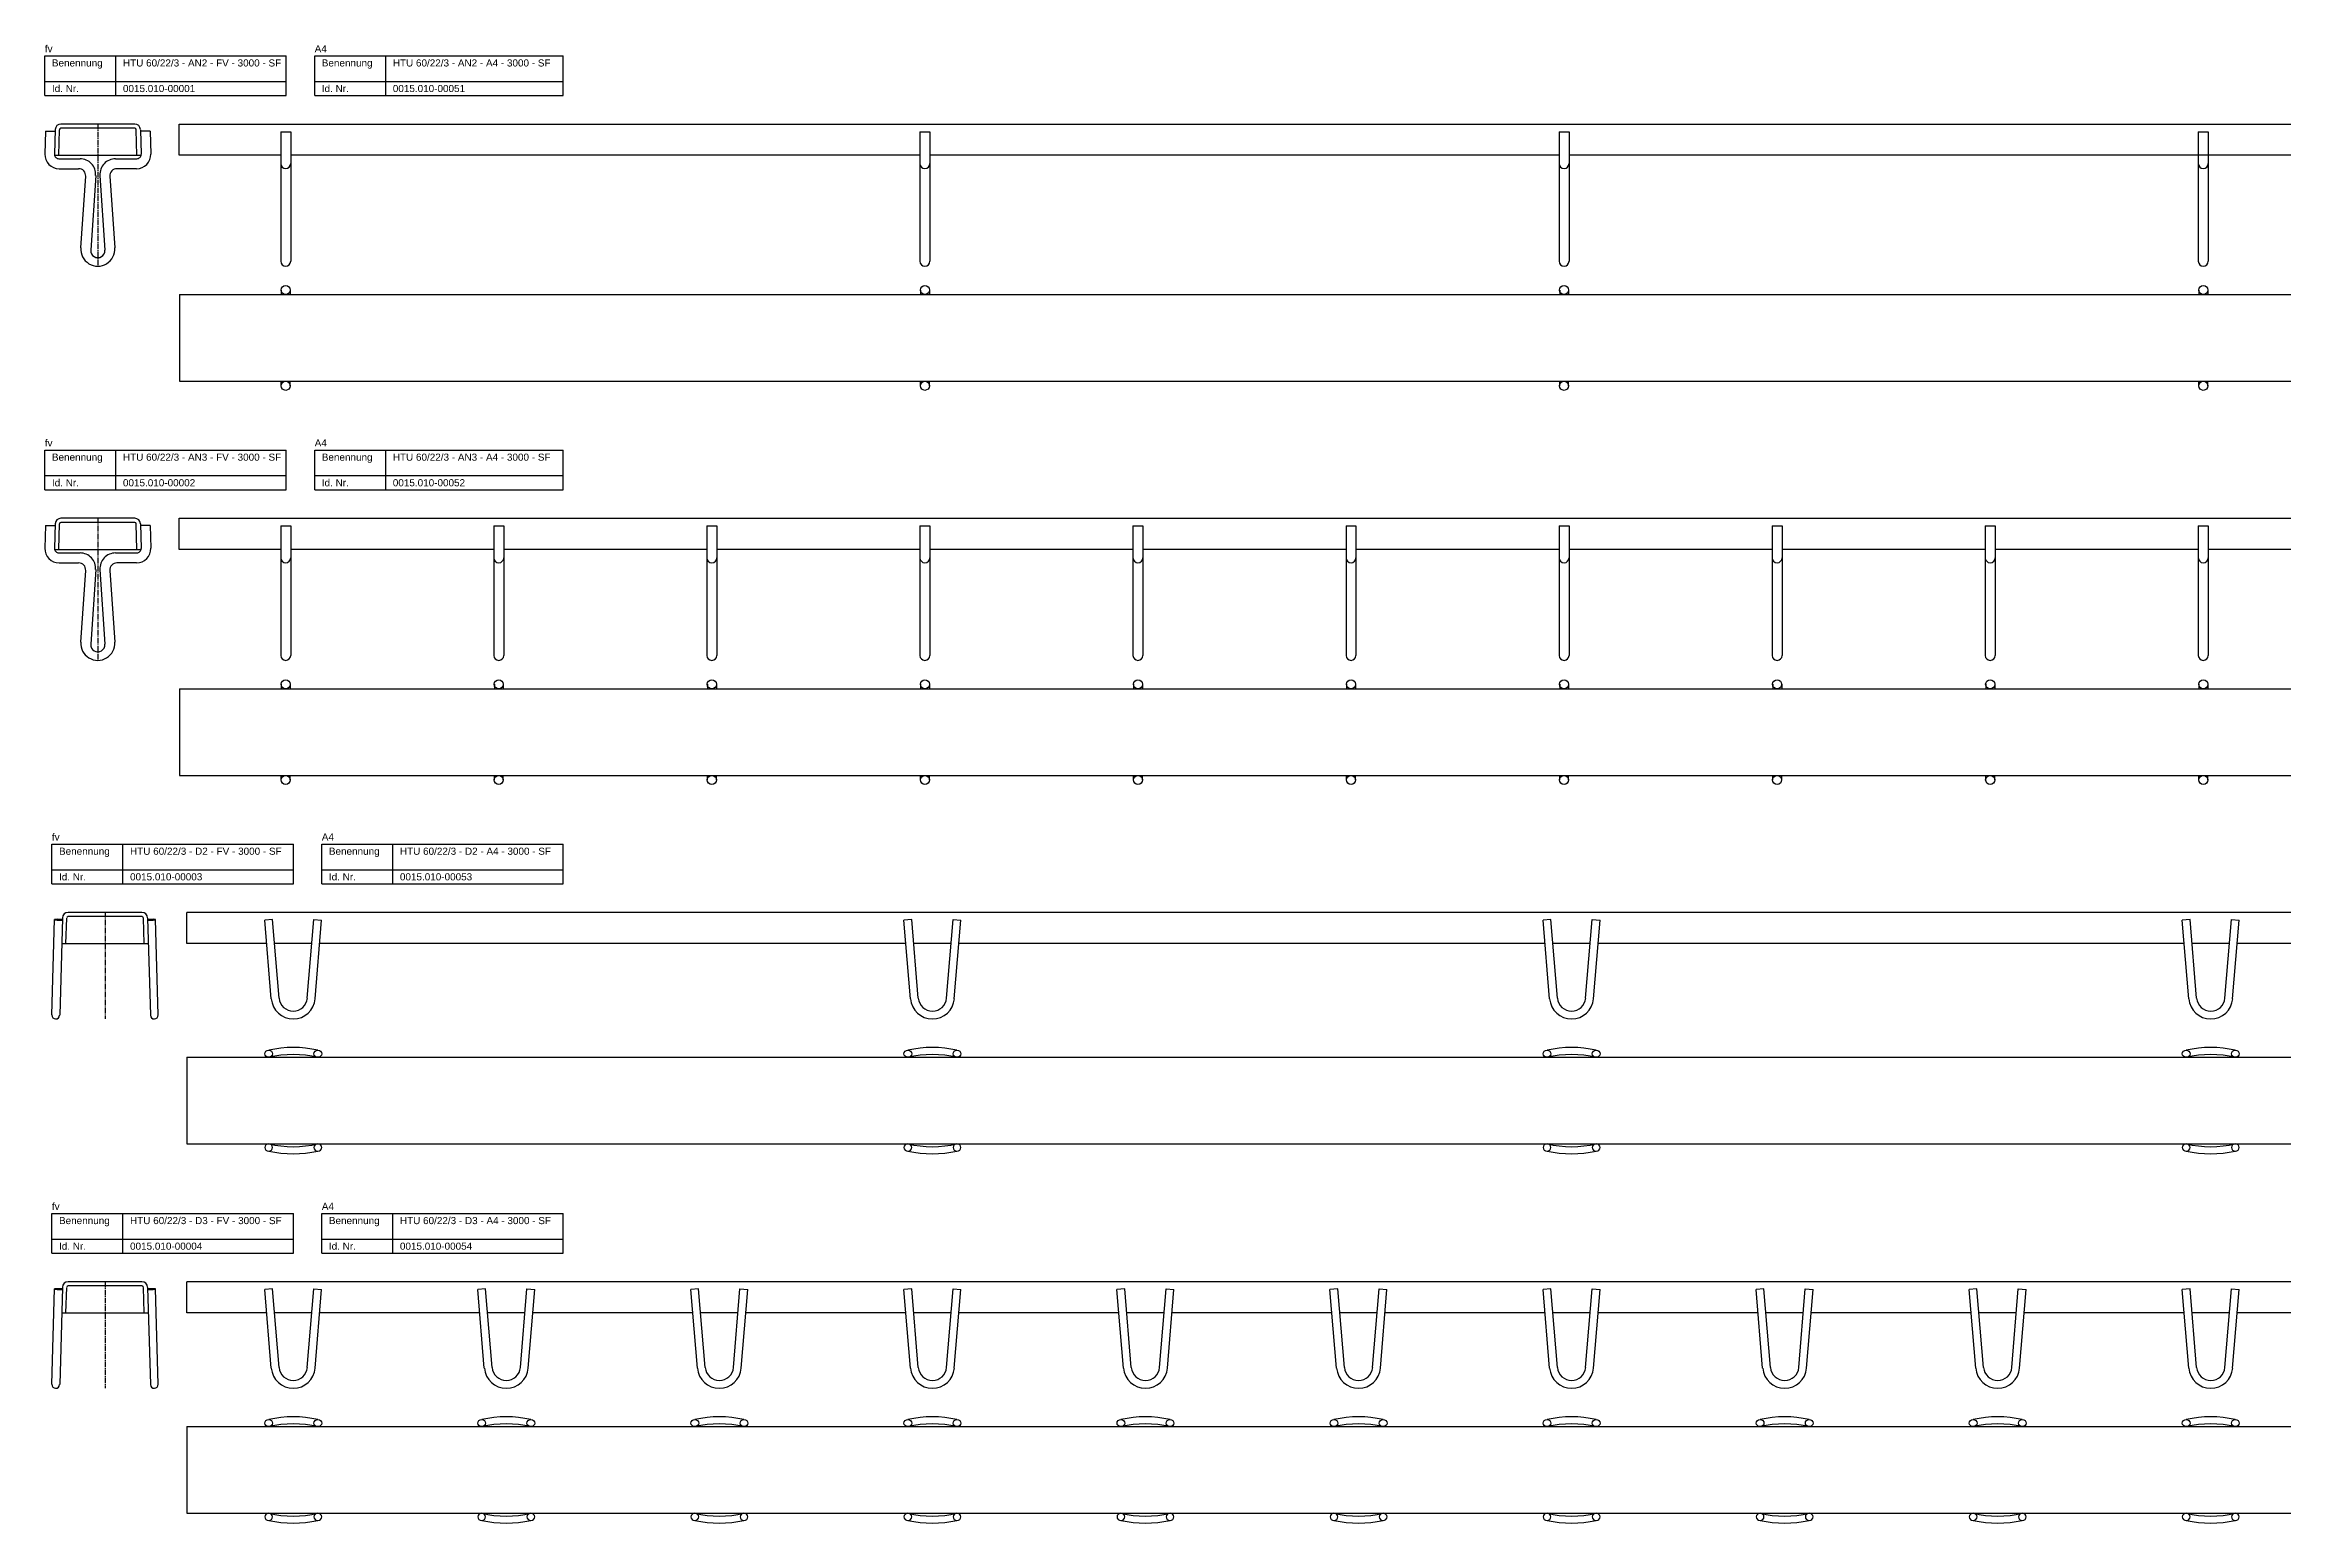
# Model space of a CAD drawing. Header units: millimetres. Extents: x 1054 to 4154, y 2386 to 3427.
# Drawn here: x 1054 to 2630, y 2386 to 3427 of the extents above; entities that cross this region are included whole.
import ezdxf

# ---------------------------------------------------------------- set-up
doc = ezdxf.new("R2010")
doc.units = ezdxf.units.MM
doc.header["$LTSCALE"] = 5
doc.linetypes.add('MITTE2', pattern=[1.125, 0.75, -0.125, 0.125, -0.125])
doc.layers.add('HALFEN', color=2, linetype='CONTINUOUS')
doc.styles.add('ARIAL50', font='ARIAL.TTF', dxfattribs={"height": 5})

msp = doc.modelspace()

# ---------------------------------------------------------------- linework, layer by layer
at = {"layer": 'HALFEN'}
for p, q in [((1054, 3418.8), (1224, 3418.8)), ((1054, 3390.8), (1054, 3418.8)), ((1104, 3390.8), (1104, 3418.8)), ((1224, 3390.8), (1224, 3418.8)), ((1244, 3418.8), (1419, 3418.8)), ((1244, 3390.8), (1244, 3418.8)), ((1294, 3390.8), (1294, 3418.8)), ((1419, 3390.8), (1419, 3418.8)), ((1054, 3400.8), (1224, 3400.8)), ((1054, 3390.8), (1224, 3390.8)), ((1244, 3400.8), (1419, 3400.8)), ((1244, 3390.8), (1419, 3390.8)), ((1054.4, 3365.8), (1054, 3349.7)), ((1054.4, 3365.8), (1061.4, 3365.8)), ((1061.3, 3366.9), (1060.8, 3349.5)), ((1063.8, 3348.8), (1064.3, 3366.8)), ((1117.3, 3370.8), (1065.3, 3370.8)), ((1117.3, 3367.8), (1065.3, 3367.8)), ((1118.8, 3348.8), (1118.3, 3366.8)), ((1128.2, 3365.8), (1121.2, 3365.8)), ((1121.3, 3366.8), (1121.8, 3349.5)), ((1128.2, 3365.8), (1128.6, 3349.7)), ((1148.6, 3348.8), (1148.6, 3370.8)), ((1148.6, 3370.8), (4148.6, 3370.8)), ((1220.1, 3365.4), (1220.1, 3274.3)), ((1220.1, 3365.4), (1227.1, 3365.4)), ((1227.1, 3365.4), (1227.1, 3274.3)), ((1670.1, 3365.4), (1670.1, 3274.3)), ((1670.1, 3365.4), (1677.1, 3365.4)), ((1677.1, 3365.4), (1677.1, 3274.3)), ((2120.1, 3365.4), (2120.1, 3274.3)), ((2120.1, 3365.4), (2127.1, 3365.4)), ((2127.1, 3365.4), (2127.1, 3274.3)), ((2570.1, 3365.4), (2570.1, 3274.3)), ((2570.1, 3365.4), (2577.1, 3365.4)), ((2577.1, 3365.4), (2577.1, 3274.3)), ((1060.9, 3348.8), (1063.8, 3348.8)), ((1063.8, 3346.4), (1078.8, 3346.4)), ((1103.8, 3346.4), (1118.8, 3346.4)), ((1118.8, 3348.8), (1121.7, 3348.8)), ((1220.1, 3348.8), (1148.6, 3348.8)), ((1670.1, 3348.8), (1227.1, 3348.8)), ((2120.1, 3348.8), (1677.1, 3348.8)), ((3170.1, 3348.8), (2127.1, 3348.8)), ((1064, 3339.4), (1077.8, 3339.4)), ((1079.3, 3283.6), (1082.8, 3334.1)), ((1089.8, 3334.7), (1086.3, 3282.1)), ((1092.8, 3334.7), (1096.3, 3282.1)), ((1099.8, 3334.1), (1103.3, 3283.6)), ((1118.6, 3339.4), (1104.8, 3339.4)), ((1148.9, 3250.8), (1148.9, 3189.8)), ((1148.9, 3250.8), (4148.9, 3250.8)), ((1220.5, 3254), (1220.5, 3250.8)), ((1226.8, 3254), (1226.8, 3250.8)), ((1670.5, 3254), (1670.5, 3250.8)), ((1676.8, 3254), (1676.8, 3250.8)), ((2120.5, 3254), (2120.5, 3250.8)), ((2126.8, 3254), (2126.8, 3250.8)), ((2570.5, 3254), (2570.5, 3250.8)), ((2576.8, 3254), (2576.8, 3250.8)), ((1148.9, 3189.8), (4148.9, 3189.8)), ((1220.5, 3186.6), (1220.5, 3189.8)), ((1226.8, 3186.6), (1226.8, 3189.8)), ((1670.5, 3186.6), (1670.5, 3189.8)), ((1676.8, 3186.6), (1676.8, 3189.8)), ((2120.5, 3186.6), (2120.5, 3189.8)), ((2126.8, 3186.6), (2126.8, 3189.8)), ((2570.5, 3186.6), (2570.5, 3189.8)), ((2576.8, 3186.6), (2576.8, 3189.8)), ((1054, 3141.4), (1224, 3141.4)), ((1054, 3113.4), (1054, 3141.4)), ((1104, 3113.4), (1104, 3141.4)), ((1224, 3113.4), (1224, 3141.4)), ((1244, 3141.4), (1419, 3141.4)), ((1244, 3113.4), (1244, 3141.4)), ((1294, 3113.4), (1294, 3141.4)), ((1419, 3113.4), (1419, 3141.4)), ((1054, 3123.4), (1224, 3123.4)), ((1244, 3123.4), (1419, 3123.4)), ((1054, 3113.4), (1224, 3113.4)), ((1244, 3113.4), (1419, 3113.4)), ((1061.3, 3089.6), (1060.8, 3072.1)), ((1063.8, 3071.4), (1064.3, 3089.5)), ((1117.3, 3093.4), (1065.3, 3093.4)), ((1117.3, 3090.4), (1065.3, 3090.4)), ((1118.8, 3071.4), (1118.3, 3089.5)), ((1121.3, 3089.4), (1121.8, 3072.1)), ((1148.6, 3093.4), (4148.6, 3093.4)), ((1148.6, 3071.4), (1148.6, 3093.4)), ((1054.4, 3088.4), (1054, 3072.3)), ((1054.4, 3088.4), (1061.4, 3088.4)), ((1128.2, 3088.4), (1121.2, 3088.4)), ((1128.2, 3088.4), (1128.6, 3072.3)), ((1220.1, 3088), (1220.1, 2996.9)), ((1220.1, 3088), (1227.1, 3088)), ((1227.1, 3088), (1227.1, 2996.9)), ((1370.1, 3088), (1370.1, 2996.9)), ((1370.1, 3088), (1377.1, 3088)), ((1377.1, 3088), (1377.1, 2996.9)), ((1520.1, 3088), (1520.1, 2996.9)), ((1520.1, 3088), (1527.1, 3088)), ((1527.1, 3088), (1527.1, 2996.9)), ((1670.1, 3088), (1670.1, 2996.9)), ((1670.1, 3088), (1677.1, 3088)), ((1677.1, 3088), (1677.1, 2996.9)), ((1820.1, 3088), (1820.1, 2996.9)), ((1820.1, 3088), (1827.1, 3088)), ((1827.1, 3088), (1827.1, 2996.9)), ((1970.1, 3088), (1970.1, 2996.9)), ((1970.1, 3088), (1977.1, 3088)), ((1977.1, 3088), (1977.1, 2996.9)), ((2120.1, 3088), (2120.1, 2996.9)), ((2120.1, 3088), (2127.1, 3088)), ((2127.1, 3088), (2127.1, 2996.9)), ((2270.1, 3088), (2270.1, 2996.9)), ((2270.1, 3088), (2277.1, 3088)), ((2277.1, 3088), (2277.1, 2996.9)), ((2420.1, 3088), (2420.1, 2996.9)), ((2420.1, 3088), (2427.1, 3088)), ((2427.1, 3088), (2427.1, 2996.9)), ((2570.1, 3088), (2570.1, 2996.9)), ((2570.1, 3088), (2577.1, 3088)), ((2577.1, 3088), (2577.1, 2996.9)), ((1060.9, 3071.4), (1063.8, 3071.4)), ((1063.8, 3069), (1078.8, 3069)), ((1064, 3062), (1077.8, 3062)), ((1103.8, 3069), (1118.8, 3069)), ((1118.6, 3062), (1104.8, 3062)), ((1118.8, 3071.4), (1121.7, 3071.4)), ((1220.1, 3071.4), (1148.6, 3071.4)), ((1370.1, 3071.4), (1227.1, 3071.4)), ((1520.1, 3071.4), (1377.1, 3071.4)), ((1670.1, 3071.4), (1527.1, 3071.4)), ((1820.1, 3071.4), (1677.1, 3071.4)), ((1970.1, 3071.4), (1827.1, 3071.4)), ((2120.1, 3071.4), (1977.1, 3071.4)), ((2270.1, 3071.4), (2127.1, 3071.4)), ((2420.1, 3071.4), (2277.1, 3071.4)), ((2570.1, 3071.4), (2427.1, 3071.4)), ((2720.1, 3071.4), (2577.1, 3071.4)), ((1079.3, 3006.3), (1082.8, 3056.7)), ((1089.8, 3057.3), (1086.3, 3004.8)), ((1092.8, 3057.3), (1096.3, 3004.8)), ((1099.8, 3056.7), (1103.3, 3006.3)), ((1148.9, 2973.4), (4148.9, 2973.4)), ((1148.9, 2973.4), (1148.9, 2912.4)), ((1220.5, 2976.6), (1220.5, 2973.4)), ((1226.8, 2976.6), (1226.8, 2973.4)), ((1370.5, 2976.6), (1370.5, 2973.4)), ((1376.8, 2976.6), (1376.8, 2973.4)), ((1520.5, 2976.6), (1520.5, 2973.4)), ((1526.8, 2976.6), (1526.8, 2973.4)), ((1670.5, 2976.6), (1670.5, 2973.4)), ((1676.8, 2976.6), (1676.8, 2973.4)), ((1820.5, 2976.6), (1820.5, 2973.4)), ((1826.8, 2976.6), (1826.8, 2973.4)), ((1970.5, 2976.6), (1970.5, 2973.4)), ((1976.8, 2976.6), (1976.8, 2973.4)), ((2120.5, 2976.6), (2120.5, 2973.4)), ((2126.8, 2976.6), (2126.8, 2973.4)), ((2270.5, 2976.6), (2270.5, 2973.4)), ((2276.8, 2976.6), (2276.8, 2973.4)), ((2420.5, 2976.6), (2420.5, 2973.4)), ((2426.8, 2976.6), (2426.8, 2973.4)), ((2570.5, 2976.6), (2570.5, 2973.4)), ((2576.8, 2976.6), (2576.8, 2973.4)), ((1148.9, 2912.4), (4148.9, 2912.4)), ((1220.5, 2909.3), (1220.5, 2912.4)), ((1226.8, 2909.3), (1226.8, 2912.4)), ((1370.5, 2909.3), (1370.5, 2912.4)), ((1376.8, 2909.3), (1376.8, 2912.4)), ((1520.5, 2909.3), (1520.5, 2912.4)), ((1526.8, 2909.3), (1526.8, 2912.4)), ((1670.5, 2909.3), (1670.5, 2912.4)), ((1676.8, 2909.3), (1676.8, 2912.4)), ((1820.5, 2909.3), (1820.5, 2912.4)), ((1826.8, 2909.3), (1826.8, 2912.4)), ((1970.5, 2909.3), (1970.5, 2912.4)), ((1976.8, 2909.3), (1976.8, 2912.4)), ((2120.5, 2909.3), (2120.5, 2912.4)), ((2126.8, 2909.3), (2126.8, 2912.4)), ((2270.5, 2909.3), (2270.5, 2912.4)), ((2276.8, 2909.3), (2276.8, 2912.4)), ((2420.5, 2909.3), (2420.5, 2912.4)), ((2426.8, 2909.3), (2426.8, 2912.4)), ((2570.5, 2909.3), (2570.5, 2912.4)), ((2576.8, 2909.3), (2576.8, 2912.4)), ((1059, 2864.1), (1229, 2864.1)), ((1059, 2836.1), (1059, 2864.1)), ((1109, 2836.1), (1109, 2864.1)), ((1229, 2836.1), (1229, 2864.1)), ((1249, 2864.1), (1419, 2864.1)), ((1249, 2836.1), (1249, 2864.1)), ((1299, 2836.1), (1299, 2864.1)), ((1419, 2836.1), (1419, 2864.1)), ((1059, 2846.1), (1229, 2846.1)), ((1249, 2846.1), (1419, 2846.1)), ((1059, 2836.1), (1229, 2836.1)), ((1249, 2836.1), (1419, 2836.1)), ((1059, 2743.9), (1060.9, 2811)), ((1066.4, 2812.1), (1064.5, 2743.7)), ((1068.9, 2794.1), (1069.4, 2812.1)), ((1122.4, 2816.1), (1070.4, 2816.1)), ((1122.4, 2813.1), (1070.4, 2813.1)), ((1123.9, 2794.1), (1123.4, 2812.1)), ((1126.4, 2812.1), (1128.4, 2743.7)), ((1133.9, 2743.9), (1132, 2811)), ((4153.9, 2816.1), (1153.9, 2816.1)), ((1153.9, 2794.1), (1153.9, 2816.1)), ((1214.3, 2811.1), (1208.8, 2810.6)), ((1213.4, 2755.3), (1208.8, 2810.6)), ((1218.9, 2755.7), (1214.3, 2811.1)), ((1238.8, 2755.7), (1243.4, 2811.1)), ((1243.4, 2811.1), (1248.9, 2810.6)), ((1244.3, 2755.3), (1248.9, 2810.6)), ((1664.3, 2811.1), (1658.8, 2810.6)), ((1663.4, 2755.3), (1658.8, 2810.6)), ((1668.9, 2755.7), (1664.3, 2811.1)), ((1688.8, 2755.7), (1693.4, 2811.1)), ((1693.4, 2811.1), (1698.9, 2810.6)), ((1694.3, 2755.3), (1698.9, 2810.6)), ((2114.3, 2811.1), (2108.8, 2810.6)), ((2113.4, 2755.3), (2108.8, 2810.6)), ((2118.9, 2755.7), (2114.3, 2811.1)), ((2138.8, 2755.7), (2143.4, 2811.1)), ((2143.4, 2811.1), (2148.9, 2810.6)), ((2144.3, 2755.3), (2148.9, 2810.6)), ((2564.3, 2811.1), (2558.8, 2810.6)), ((2563.4, 2755.3), (2558.8, 2810.6)), ((2568.9, 2755.7), (2564.3, 2811.1)), ((2588.8, 2755.7), (2593.4, 2811.1)), ((2593.4, 2811.1), (2598.9, 2810.6)), ((2594.3, 2755.3), (2598.9, 2810.6)), ((1065.9, 2794.1), (1068.9, 2794.1)), ((1123.9, 2794.1), (1126.9, 2794.1)), ((1210.2, 2794.1), (1153.9, 2794.1)), ((1242, 2794.1), (1215.7, 2794.1)), ((1660.2, 2794.1), (1247.5, 2794.1)), ((1692, 2794.1), (1665.7, 2794.1)), ((2110.2, 2794.1), (1697.5, 2794.1)), ((2142, 2794.1), (2115.7, 2794.1)), ((2560.2, 2794.1), (2147.5, 2794.1)), ((2592, 2794.1), (2565.7, 2794.1)), ((2710.2, 2794.1), (2597.5, 2794.1)), ((1153.9, 2714.1), (4153.9, 2714.1)), ((1153.9, 2714.1), (1153.9, 2653.1)), ((1153.9, 2653.1), (4153.9, 2653.1)), ((1059, 2604.2), (1229, 2604.2)), ((1059, 2576.2), (1059, 2604.2)), ((1109, 2576.2), (1109, 2604.2)), ((1229, 2576.2), (1229, 2604.2)), ((1249, 2604.2), (1419, 2604.2)), ((1249, 2576.2), (1249, 2604.2)), ((1299, 2576.2), (1299, 2604.2)), ((1419, 2576.2), (1419, 2604.2)), ((1059, 2586.2), (1229, 2586.2)), ((1249, 2586.2), (1419, 2586.2)), ((1059, 2576.2), (1229, 2576.2)), ((1249, 2576.2), (1419, 2576.2)), ((1122.4, 2556.2), (1070.4, 2556.2)), ((1122.4, 2553.2), (1070.4, 2553.2)), ((4153.9, 2556.2), (1153.9, 2556.2)), ((1153.9, 2534.2), (1153.9, 2556.2)), ((1059, 2484), (1060.9, 2551.1)), ((1066.4, 2552.1), (1064.5, 2483.8)), ((1068.9, 2534.2), (1069.4, 2552.2)), ((1123.9, 2534.2), (1123.4, 2552.2)), ((1126.4, 2552.1), (1128.4, 2483.8)), ((1133.9, 2484), (1132, 2551.1)), ((1214.3, 2551.2), (1208.8, 2550.7)), ((1213.4, 2495.4), (1208.8, 2550.7)), ((1218.9, 2495.8), (1214.3, 2551.2)), ((1238.8, 2495.8), (1243.4, 2551.2)), ((1243.4, 2551.2), (1248.9, 2550.7)), ((1244.3, 2495.4), (1248.9, 2550.7)), ((1364.3, 2551.2), (1358.8, 2550.7)), ((1363.4, 2495.4), (1358.8, 2550.7)), ((1368.9, 2495.8), (1364.3, 2551.2)), ((1388.8, 2495.8), (1393.4, 2551.2)), ((1393.4, 2551.2), (1398.9, 2550.7)), ((1394.3, 2495.4), (1398.9, 2550.7)), ((1514.3, 2551.2), (1508.8, 2550.7)), ((1513.4, 2495.4), (1508.8, 2550.7)), ((1518.9, 2495.8), (1514.3, 2551.2)), ((1538.8, 2495.8), (1543.4, 2551.2)), ((1543.4, 2551.2), (1548.9, 2550.7)), ((1544.3, 2495.4), (1548.9, 2550.7)), ((1664.3, 2551.2), (1658.8, 2550.7)), ((1663.4, 2495.4), (1658.8, 2550.7)), ((1668.9, 2495.8), (1664.3, 2551.2)), ((1688.8, 2495.8), (1693.4, 2551.2)), ((1693.4, 2551.2), (1698.9, 2550.7)), ((1694.3, 2495.4), (1698.9, 2550.7)), ((1814.3, 2551.2), (1808.8, 2550.7)), ((1813.4, 2495.4), (1808.8, 2550.7)), ((1818.9, 2495.8), (1814.3, 2551.2)), ((1838.8, 2495.8), (1843.4, 2551.2)), ((1843.4, 2551.2), (1848.9, 2550.7)), ((1844.3, 2495.4), (1848.9, 2550.7)), ((1964.3, 2551.2), (1958.8, 2550.7)), ((1963.4, 2495.4), (1958.8, 2550.7)), ((1968.9, 2495.8), (1964.3, 2551.2)), ((1988.8, 2495.8), (1993.4, 2551.2)), ((1993.4, 2551.2), (1998.9, 2550.7)), ((1994.3, 2495.4), (1998.9, 2550.7)), ((2114.3, 2551.2), (2108.8, 2550.7)), ((2113.4, 2495.4), (2108.8, 2550.7)), ((2118.9, 2495.8), (2114.3, 2551.2)), ((2138.8, 2495.8), (2143.4, 2551.2)), ((2143.4, 2551.2), (2148.9, 2550.7)), ((2144.3, 2495.4), (2148.9, 2550.7)), ((2264.3, 2551.2), (2258.8, 2550.7)), ((2263.4, 2495.4), (2258.8, 2550.7)), ((2268.9, 2495.8), (2264.3, 2551.2)), ((2288.8, 2495.8), (2293.4, 2551.2)), ((2293.4, 2551.2), (2298.9, 2550.7)), ((2294.3, 2495.4), (2298.9, 2550.7)), ((2414.3, 2551.2), (2408.8, 2550.7)), ((2413.4, 2495.4), (2408.8, 2550.7)), ((2418.9, 2495.8), (2414.3, 2551.2)), ((2438.8, 2495.8), (2443.4, 2551.2)), ((2443.4, 2551.2), (2448.9, 2550.7)), ((2444.3, 2495.4), (2448.9, 2550.7)), ((2564.3, 2551.2), (2558.8, 2550.7)), ((2563.4, 2495.4), (2558.8, 2550.7)), ((2568.9, 2495.8), (2564.3, 2551.2)), ((2588.8, 2495.8), (2593.4, 2551.2)), ((2593.4, 2551.2), (2598.9, 2550.7)), ((2594.3, 2495.4), (2598.9, 2550.7)), ((1065.9, 2534.2), (1068.9, 2534.2)), ((1123.9, 2534.2), (1126.9, 2534.2)), ((1210.2, 2534.2), (1153.9, 2534.2)), ((1242, 2534.2), (1215.7, 2534.2)), ((1360.2, 2534.2), (1247.5, 2534.2)), ((1392, 2534.2), (1365.7, 2534.2)), ((1510.2, 2534.2), (1397.5, 2534.2)), ((1542, 2534.2), (1515.7, 2534.2)), ((1660.2, 2534.2), (1547.5, 2534.2)), ((1692, 2534.2), (1665.7, 2534.2)), ((1810.2, 2534.2), (1697.5, 2534.2)), ((1842, 2534.2), (1815.7, 2534.2)), ((1960.2, 2534.2), (1847.5, 2534.2)), ((1992, 2534.2), (1965.7, 2534.2)), ((2110.2, 2534.2), (1997.5, 2534.2)), ((2142, 2534.2), (2115.7, 2534.2)), ((2260.2, 2534.2), (2147.5, 2534.2)), ((2292, 2534.2), (2265.7, 2534.2)), ((2410.2, 2534.2), (2297.5, 2534.2)), ((2442, 2534.2), (2415.7, 2534.2)), ((2560.2, 2534.2), (2447.5, 2534.2)), ((2592, 2534.2), (2565.7, 2534.2)), ((2710.2, 2534.2), (2597.5, 2534.2)), ((1153.9, 2454.2), (1153.9, 2393.2)), ((1153.9, 2454.2), (4153.9, 2454.2)), ((1153.9, 2393.2), (4153.9, 2393.2))]:
    msp.add_line(p, q, dxfattribs=at)
at = {"layer": 'HALFEN', "color": 1, "linetype": 'MITTE2'}
for p, q in [((1091.3, 3370.8), (1091.3, 3270.8)), ((1091.3, 3093.4), (1091.3, 2993.4)), ((1096.4, 2816.1), (1096.4, 2741.1)), ((1096.4, 2556.2), (1096.4, 2481.2))]:
    msp.add_line(p, q, dxfattribs=at)
at = {"layer": 'HALFEN', "color": 1}
for p, q in [((1063.8, 3348.8), (1118.8, 3348.8)), ((1063.8, 3071.4), (1118.8, 3071.4)), ((1068.9, 2794.1), (1123.9, 2794.1)), ((1068.9, 2534.2), (1123.9, 2534.2))]:
    msp.add_line(p, q, dxfattribs=at)
at = {"layer": 'HALFEN'}
for points in [[(1066.4, 2810.8, 0.343508), (1066.3, 2810.9, 0.028595), (1065.6, 2811, 0.012049), (1064.7, 2811.1, 0.008547), (1063.6, 2811.1, 0.008547), (1062.6, 2811.2, 0.012049), (1061.7, 2811.1, 0.028595), (1061, 2811.1, 0.343508), (1060.9, 2811, 0.343508), (1061, 2810.9, 0.028595), (1061.7, 2810.8, 0.012049), (1062.6, 2810.7, 0.008547), (1063.6, 2810.7, 0.008547), (1064.7, 2810.7, 0.012049), (1065.6, 2810.7, 0.028595), (1066.3, 2810.7, 0.343508)], [(1126.5, 2810.8, 0.343508), (1126.5, 2810.7, 0.028595), (1127.3, 2810.7, 0.012049), (1128.2, 2810.7, 0.008547), (1129.2, 2810.7, 0.008547), (1130.3, 2810.7, 0.012049), (1131.2, 2810.8, 0.028595), (1131.9, 2810.9, 0.343508), (1132, 2811, 0.343508), (1131.9, 2811.1, 0.028595), (1131.1, 2811.1, 0.012049), (1130.3, 2811.2, 0.008547), (1129.2, 2811.1, 0.008547), (1128.1, 2811.1, 0.012049), (1127.3, 2811, 0.028595), (1126.5, 2810.9, 0.343508)], [(1066.4, 2550.9, 0.343508), (1066.3, 2551, 0.028595), (1065.6, 2551.1, 0.012049), (1064.7, 2551.2, 0.008547), (1063.6, 2551.2, 0.008547), (1062.6, 2551.2, 0.012049), (1061.7, 2551.2, 0.028595), (1061, 2551.2, 0.343508), (1060.9, 2551.1, 0.343508), (1061, 2551, 0.028595), (1061.7, 2550.9, 0.012049), (1062.6, 2550.8, 0.008547), (1063.6, 2550.8, 0.008547), (1064.7, 2550.8, 0.012049), (1065.6, 2550.8, 0.028595), (1066.3, 2550.8, 0.343508)], [(1126.5, 2550.9, 0.343508), (1126.5, 2550.8, 0.028595), (1127.3, 2550.8, 0.012049), (1128.2, 2550.8, 0.008547), (1129.2, 2550.8, 0.008547), (1130.3, 2550.8, 0.012049), (1131.2, 2550.9, 0.028595), (1131.9, 2551, 0.343508), (1132, 2551.1, 0.343508), (1131.9, 2551.2, 0.028595), (1131.1, 2551.2, 0.012049), (1130.3, 2551.2, 0.008547), (1129.2, 2551.2, 0.008547), (1128.1, 2551.2, 0.012049), (1127.3, 2551.1, 0.028595), (1126.5, 2551, 0.343508)]]:
    msp.add_lwpolyline(points, format="xyb", close=True, dxfattribs=at)
for centre in [(1223.6, 3254), (1673.6, 3254), (2123.6, 3254), (2573.6, 3254), (1223.6, 3186.6), (1673.6, 3186.6), (2123.6, 3186.6), (2573.6, 3186.6), (1223.6, 2976.6), (1373.6, 2976.6), (1523.6, 2976.6), (1673.6, 2976.6), (1823.6, 2976.6), (1973.6, 2976.6), (2123.6, 2976.6), (2273.6, 2976.6), (2423.6, 2976.6), (2573.6, 2976.6), (1223.6, 2909.3), (1373.6, 2909.3), (1523.6, 2909.3), (1673.6, 2909.3), (1823.6, 2909.3), (1973.6, 2909.3), (2123.6, 2909.3), (2273.6, 2909.3), (2423.6, 2909.3), (2573.6, 2909.3)]:
    msp.add_circle(centre, 3.19, dxfattribs=at)
for centre, radius, start, end in [((1065.3, 3366.8), 4, 90, 178.3601), ((1065.3, 3366.8), 1, 90, 178.3561), ((1117.3, 3366.8), 4, 1.6399, 90), ((1117.3, 3366.8), 1, 1.6435, 90), ((1064, 3349.4), 10, 178.36, 270), ((1063.8, 3349.4), 3, 178.3602, 270), ((1078.8, 3335.4), 11, 356.2262, 90), ((1103.8, 3335.4), 11, 90, 183.7738), ((1118.6, 3349.4), 10, 270, 1.6399), ((1118.8, 3349.4), 3, 270, 1.6399), ((1223.6, 3343), 3.5, 180, 0), ((1673.6, 3343), 3.5, 180, 0), ((2123.6, 3343), 3.5, 180, 0), ((2573.6, 3343), 3.5, 180, 0), ((1077.8, 3334.4), 5, 356.0746, 90), ((1104.8, 3334.4), 5, 90, 183.9254), ((1091.3, 3282.8), 12, 176.0746, 3.9254), ((1091.3, 3281.8), 5, 176.2262, 3.7738), ((1223.6, 3274.3), 3.5, 180, 0), ((1673.6, 3274.3), 3.5, 180, 0), ((2123.6, 3274.3), 3.5, 180, 0), ((2573.6, 3274.3), 3.5, 180, 0), ((1065.3, 3089.4), 4, 90, 178.3601), ((1065.3, 3089.4), 1, 90, 178.3561), ((1117.3, 3089.4), 4, 1.6399, 90), ((1117.3, 3089.4), 1, 1.6435, 90), ((1064, 3072), 10, 178.36, 270), ((1063.8, 3072), 3, 178.3602, 270), ((1077.8, 3057), 5, 356.0746, 90), ((1078.8, 3058), 11, 356.2262, 90), ((1103.8, 3058), 11, 90, 183.7738), ((1104.8, 3057), 5, 90, 183.9254), ((1118.6, 3072), 10, 270, 1.6399), ((1118.8, 3072), 3, 270, 1.6399), ((1223.6, 3065.6), 3.5, 180, 0), ((1373.6, 3065.6), 3.5, 180, 0), ((1523.6, 3065.6), 3.5, 180, 0), ((1673.6, 3065.6), 3.5, 180, 0), ((1823.6, 3065.6), 3.5, 180, 0), ((1973.6, 3065.6), 3.5, 180, 0), ((2123.6, 3065.6), 3.5, 180, 0), ((2273.6, 3065.6), 3.5, 180, 0), ((2423.6, 3065.6), 3.5, 180, 0), ((2573.6, 3065.6), 3.5, 180, 0), ((1091.3, 3005.4), 12, 176.0746, 3.9254), ((1091.3, 3004.4), 5, 176.2262, 3.7738), ((1223.6, 2996.9), 3.5, 180, 0), ((1373.6, 2996.9), 3.5, 180, 0), ((1523.6, 2996.9), 3.5, 180, 0), ((1673.6, 2996.9), 3.5, 180, 0), ((1823.6, 2996.9), 3.5, 180, 0), ((1973.6, 2996.9), 3.5, 180, 0), ((2123.6, 2996.9), 3.5, 180, 0), ((2273.6, 2996.9), 3.5, 180, 0), ((2423.6, 2996.9), 3.5, 180, 0), ((2573.6, 2996.9), 3.5, 180, 0), ((1070.4, 2812.1), 4, 90, 178.3601), ((1070.4, 2812.1), 1, 90, 178.3561), ((1122.4, 2812.1), 4, 1.6399, 90), ((1122.4, 2812.1), 1, 1.6439, 90), ((1061.7, 2743.8), 2.75, 178.36, 358.36), ((1131.1, 2743.8), 2.75, 181.64, 1.64), ((1228.9, 2756.6), 15.5, 184.7362, 355.2638), ((1228.9, 2756.6), 10, 184.7362, 355.2638), ((1678.9, 2756.6), 15.5, 184.7362, 355.2638), ((1678.9, 2756.6), 10, 184.7362, 355.2638), ((2128.9, 2756.6), 15.5, 184.7362, 355.2638), ((2128.9, 2756.6), 10, 184.7362, 355.2638), ((2578.9, 2756.6), 15.5, 184.7362, 355.2638), ((2578.9, 2756.6), 10, 184.7362, 355.2638), ((1228.9, 2642.3), 78.7, 77.3127, 102.6873), ((1228.9, 2637.3), 78.7, 77.3127, 102.6873), ((1678.9, 2642.3), 78.7, 77.3127, 102.6873), ((1678.9, 2637.3), 78.7, 77.3127, 102.6873), ((2128.9, 2642.3), 78.7, 77.3127, 102.6873), ((2128.9, 2637.3), 78.7, 77.3127, 102.6873), ((2578.9, 2642.3), 78.7, 77.3127, 102.6873), ((2578.9, 2637.3), 78.7, 77.3127, 102.6873), ((1228.9, 2729.9), 78.7, 257.3127, 282.6873), ((1228.9, 2724.9), 78.7, 257.3127, 282.6873), ((1678.9, 2729.9), 78.7, 257.3127, 282.6873), ((1678.9, 2724.9), 78.7, 257.3127, 282.6873), ((2128.9, 2729.9), 78.7, 257.3127, 282.6873), ((2128.9, 2724.9), 78.7, 257.3127, 282.6873), ((2578.9, 2729.9), 78.7, 257.3127, 282.6873), ((2578.9, 2724.9), 78.7, 257.3127, 282.6873), ((1070.4, 2552.2), 4, 90, 178.3601), ((1070.4, 2552.2), 1, 90, 178.3561), ((1122.4, 2552.2), 4, 1.6399, 90), ((1122.4, 2552.2), 1, 1.6439, 90), ((1228.9, 2496.7), 15.5, 184.7362, 355.2638), ((1228.9, 2496.7), 10, 184.7362, 355.2638), ((1378.9, 2496.7), 15.5, 184.7362, 355.2638), ((1378.9, 2496.7), 10, 184.7362, 355.2638), ((1528.9, 2496.7), 15.5, 184.7362, 355.2638), ((1528.9, 2496.7), 10, 184.7362, 355.2638), ((1678.9, 2496.7), 15.5, 184.7362, 355.2638), ((1678.9, 2496.7), 10, 184.7362, 355.2638), ((1828.9, 2496.7), 15.5, 184.7362, 355.2638), ((1828.9, 2496.7), 10, 184.7362, 355.2638), ((1978.9, 2496.7), 15.5, 184.7362, 355.2638), ((1978.9, 2496.7), 10, 184.7362, 355.2638), ((2128.9, 2496.7), 15.5, 184.7362, 355.2638), ((2128.9, 2496.7), 10, 184.7362, 355.2638), ((2278.9, 2496.7), 15.5, 184.7362, 355.2638), ((2278.9, 2496.7), 10, 184.7362, 355.2638), ((2428.9, 2496.7), 15.5, 184.7362, 355.2638), ((2428.9, 2496.7), 10, 184.7362, 355.2638), ((2578.9, 2496.7), 15.5, 184.7362, 355.2638), ((2578.9, 2496.7), 10, 184.7362, 355.2638), ((1061.7, 2483.9), 2.75, 178.36, 358.36), ((1131.1, 2483.9), 2.75, 181.64, 1.64), ((1228.9, 2382.4), 78.7, 77.3127, 102.6873), ((1378.9, 2382.4), 78.7, 77.3127, 102.6873), ((1528.9, 2382.4), 78.7, 77.3127, 102.6873), ((1678.9, 2382.4), 78.7, 77.3127, 102.6873), ((1828.9, 2382.4), 78.7, 77.3127, 102.6873), ((1978.9, 2382.4), 78.7, 77.3127, 102.6873), ((2128.9, 2382.4), 78.7, 77.3127, 102.6873), ((2278.9, 2382.4), 78.7, 77.3127, 102.6873), ((2428.9, 2382.4), 78.7, 77.3127, 102.6873), ((2578.9, 2382.4), 78.7, 77.3127, 102.6873), ((1228.9, 2377.4), 78.7, 77.3127, 102.6873), ((1378.9, 2377.4), 78.7, 77.3127, 102.6873), ((1528.9, 2377.4), 78.7, 77.3127, 102.6873), ((1678.9, 2377.4), 78.7, 77.3127, 102.6873), ((1828.9, 2377.4), 78.7, 77.3127, 102.6873), ((1978.9, 2377.4), 78.7, 77.3127, 102.6873), ((2128.9, 2377.4), 78.7, 77.3127, 102.6873), ((2278.9, 2377.4), 78.7, 77.3127, 102.6873), ((2428.9, 2377.4), 78.7, 77.3127, 102.6873), ((2578.9, 2377.4), 78.7, 77.3127, 102.6873), ((1228.9, 2470), 78.7, 257.3127, 282.6873), ((1228.9, 2465), 78.7, 257.3127, 282.6873), ((1378.9, 2470), 78.7, 257.3127, 282.6873), ((1378.9, 2465), 78.7, 257.3127, 282.6873), ((1528.9, 2470), 78.7, 257.3127, 282.6873), ((1528.9, 2465), 78.7, 257.3127, 282.6873), ((1678.9, 2470), 78.7, 257.3127, 282.6873), ((1678.9, 2465), 78.7, 257.3127, 282.6873), ((1828.9, 2470), 78.7, 257.3127, 282.6873), ((1828.9, 2465), 78.7, 257.3127, 282.6873), ((1978.9, 2470), 78.7, 257.3127, 282.6873), ((1978.9, 2465), 78.7, 257.3127, 282.6873), ((2128.9, 2470), 78.7, 257.3127, 282.6873), ((2128.9, 2465), 78.7, 257.3127, 282.6873), ((2278.9, 2470), 78.7, 257.3127, 282.6873), ((2278.9, 2465), 78.7, 257.3127, 282.6873), ((2428.9, 2470), 78.7, 257.3127, 282.6873), ((2428.9, 2465), 78.7, 257.3127, 282.6873), ((2578.9, 2470), 78.7, 257.3127, 282.6873), ((2578.9, 2465), 78.7, 257.3127, 282.6873)]:
    msp.add_arc(centre, radius, start, end, dxfattribs=at)
for centre in [(1211.6, 2716.6), (1246.2, 2716.6), (1661.6, 2716.6), (1696.2, 2716.6), (2111.6, 2716.6), (2146.2, 2716.6), (2561.6, 2716.6), (2596.2, 2716.6), (1211.6, 2456.7), (1246.2, 2456.7), (1361.6, 2456.7), (1396.2, 2456.7), (1511.6, 2456.7), (1546.2, 2456.7), (1661.6, 2456.7), (1696.2, 2456.7), (1811.6, 2456.7), (1846.2, 2456.7), (1961.6, 2456.7), (1996.2, 2456.7), (2111.6, 2456.7), (2146.2, 2456.7), (2261.6, 2456.7), (2296.2, 2456.7), (2411.6, 2456.7), (2446.2, 2456.7), (2561.6, 2456.7), (2596.2, 2456.7)]:
    msp.add_ellipse(centre, major_axis=(2.74, 0), ratio=0.918499, dxfattribs=at)
at = {"layer": 'HALFEN', "extrusion": (0, 0, -1)}
for centre in [(1211.6, 2650.6), (1246.2, 2650.6), (1661.6, 2650.6), (1696.2, 2650.6), (2111.6, 2650.6), (2146.2, 2650.6), (2561.6, 2650.6), (2596.2, 2650.6), (1211.6, 2390.7), (1246.2, 2390.7), (1361.6, 2390.7), (1396.2, 2390.7), (1511.6, 2390.7), (1546.2, 2390.7), (1661.6, 2390.7), (1696.2, 2390.7), (1811.6, 2390.7), (1846.2, 2390.7), (1961.6, 2390.7), (1996.2, 2390.7), (2111.6, 2390.7), (2146.2, 2390.7), (2261.6, 2390.7), (2296.2, 2390.7), (2411.6, 2390.7), (2446.2, 2390.7), (2561.6, 2390.7), (2596.2, 2390.7)]:
    msp.add_ellipse(centre, major_axis=(2.74, 0), ratio=0.918499, dxfattribs=at)

# ---------------------------------------------------------------- texts
at = {"layer": 'HALFEN', "style": 'ARIAL50'}
for s, p in [('fv', (1054, 3421.3)), ('A4', (1244, 3421.3)), ('Benennung', (1059, 3411.3)), ('HTU 60/22/3 - AN2 - FV - 3000 - SF', (1109, 3411.3)), ('Benennung', (1249, 3411.3)), ('HTU 60/22/3 - AN2 - A4 - 3000 - SF', (1299, 3411.3)), ('Id. Nr.', (1059, 3393.3)), ('0015.010-00001', (1109, 3393.3)), ('Id. Nr.', (1249, 3393.3)), ('0015.010-00051', (1299, 3393.3)), ('fv', (1054, 3143.9)), ('Benennung', (1059, 3133.9)), ('HTU 60/22/3 - AN3 - FV - 3000 - SF', (1109, 3133.9)), ('A4', (1244, 3143.9)), ('Benennung', (1249, 3133.9)), ('HTU 60/22/3 - AN3 - A4 - 3000 - SF', (1299, 3133.9)), ('Id. Nr.', (1059, 3115.9)), ('0015.010-00002', (1109, 3115.9)), ('Id. Nr.', (1249, 3115.9)), ('0015.010-00052', (1299, 3115.9)), ('fv', (1059, 2866.6)), ('A4', (1249, 2866.6)), ('Benennung', (1064, 2856.6)), ('HTU 60/22/3 - D2 - FV - 3000 - SF', (1114, 2856.6)), ('Benennung', (1254, 2856.6)), ('HTU 60/22/3 - D2 - A4 - 3000 - SF', (1304, 2856.6)), ('Id. Nr.', (1064, 2838.6)), ('0015.010-00003', (1114, 2838.6)), ('Id. Nr.', (1254, 2838.6)), ('0015.010-00053', (1304, 2838.6)), ('fv', (1059, 2606.7)), ('Benennung', (1064, 2596.7)), ('HTU 60/22/3 - D3 - FV - 3000 - SF', (1114, 2596.7)), ('A4', (1249, 2606.7)), ('Benennung', (1254, 2596.7)), ('HTU 60/22/3 - D3 - A4 - 3000 - SF', (1304, 2596.7)), ('Id. Nr.', (1064, 2578.7)), ('0015.010-00004', (1114, 2578.7)), ('Id. Nr.', (1254, 2578.7)), ('0015.010-00054', (1304, 2578.7))]:
    msp.add_text(s, height=5, dxfattribs=at).set_placement(p)

doc.saveas('drawing.dxf')
